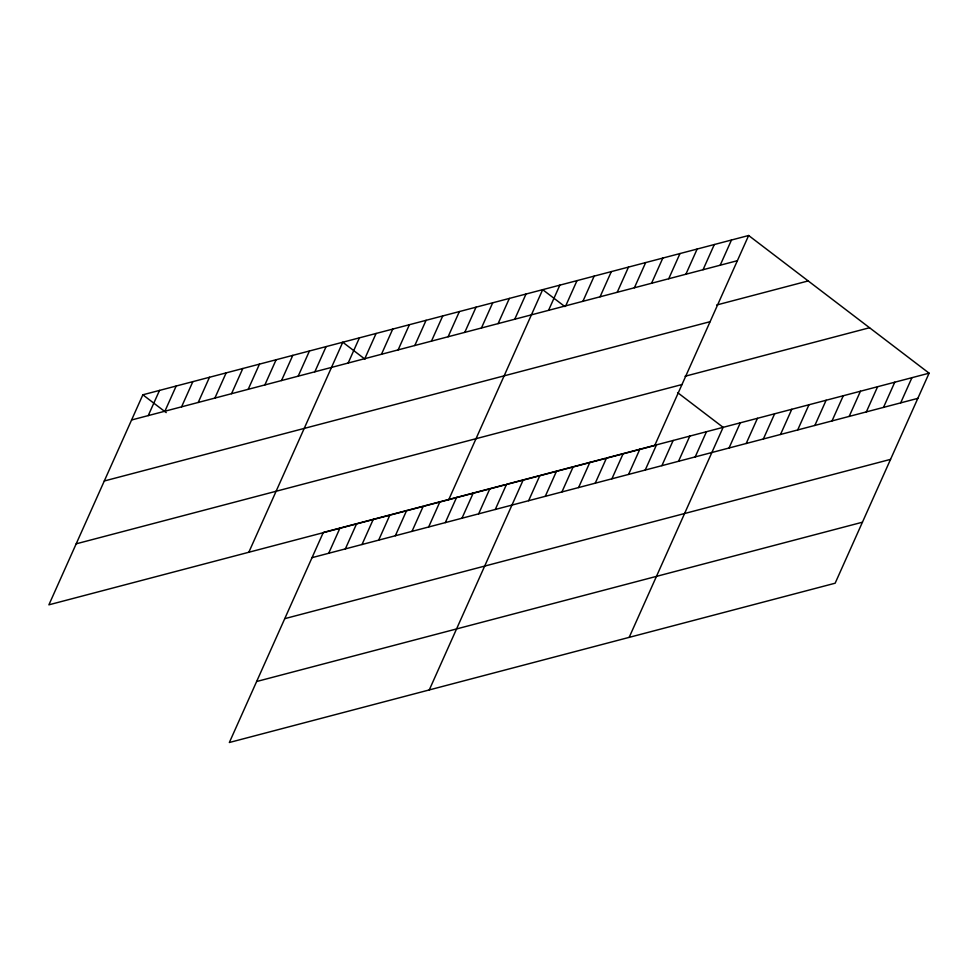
<?xml version="1.0" encoding="UTF-8"?>
<svg xmlns="http://www.w3.org/2000/svg" width="978" height="978" viewBox="0 0 978 978"><rect width="100%" height="100%" fill="white"/><g stroke="black" fill="none" stroke-linecap="round" stroke-linejoin="round"><path stroke-width="1.47" d="M748.647 235.502L142.849 394.794L48.9 604.82L654.698 445.54L748.647 235.502L929.1 373.18L835.151 583.206L229.353 742.498L323.302 532.46L389.941 514.941L378.669 540.137M148.24 415.601L159.512 390.405M164.903 411.225L176.174 386.029M181.566 406.836L192.837 381.652M198.216 402.459L209.488 377.264M214.879 398.083L226.15 372.887M231.541 393.694L242.813 368.51M248.204 389.317L259.476 364.122M264.855 384.941L276.126 359.745M281.517 380.552L292.789 355.369M298.18 376.175L309.451 350.98M314.843 371.799L326.102 346.603M248.815 552.264L342.765 342.227L364.953 359.146M348.156 363.034L359.427 337.838M364.818 358.657L376.09 333.461M381.469 354.281L392.74 329.085M398.132 349.892L409.403 324.696M414.794 345.515L426.066 320.319M328.694 553.279L339.965 528.083M431.457 341.139L442.728 315.943M345.356 548.902L356.628 523.707M448.107 336.75L459.379 311.554M362.007 544.514L373.278 519.318M464.77 332.373L476.041 307.178M481.433 327.997L492.704 302.801M395.332 535.761L406.603 510.565M498.095 323.608L509.355 298.412M411.995 531.372L423.266 506.188L391.334 514.575M514.746 319.231L526.017 294.036M428.645 526.995L439.917 501.8M448.731 499.697L542.68 289.659L564.868 306.579M445.308 522.619L456.579 497.423M548.572 310.332L559.844 285.148M461.971 518.23L473.242 493.046M565.736 305.821L577.008 280.625M478.633 513.853L489.892 488.658M582.9 301.31L594.172 276.114M495.284 509.477L506.555 484.281L538.487 475.883M600.064 296.799L611.336 271.603M429.269 689.942L523.218 479.905M617.228 292.288L628.499 267.092M528.609 500.712L539.88 475.516L571.812 467.117M634.392 287.776L645.663 262.581M545.272 496.335L556.531 471.139M651.556 283.253L662.827 258.07M561.922 491.946L573.194 466.763L605.125 458.364M668.72 278.742L679.991 253.546M578.585 487.57L589.856 462.374M685.884 274.231L697.155 249.035M595.247 483.193L606.519 457.997L929.1 373.18M703.048 269.72L714.319 244.524M611.898 478.817L623.169 453.621M720.211 265.209L731.483 240.013M628.561 474.428L639.832 449.232M645.223 470.051L656.495 444.856M661.886 465.675L673.145 440.479M678.536 461.286L689.808 436.09M695.199 456.909L706.471 431.714M629.172 637.375L723.133 427.337L677.595 392.594M729.026 448.01L740.297 422.826M746.19 443.499L757.461 418.303M763.353 438.988L774.625 413.792M780.517 434.476L791.789 409.281M797.681 429.965L808.953 404.77M814.845 425.454L826.117 400.259M832.009 420.931L843.28 395.735M849.173 416.42L860.444 391.224M866.337 411.909L877.608 386.713M883.501 407.398L894.772 382.202M900.665 402.887L911.936 377.691M131.59 419.978L737.375 260.698M716.654 305.002L808.195 280.93M104.304 480.98L710.089 321.689M685.04 376.261L869.552 327.74M76.186 543.829L681.984 384.537M424.648 505.822L505.174 484.648M312.031 557.656L917.829 398.364M284.745 618.658L890.542 459.367M256.639 681.507L862.437 522.215M142.849 394.794L166.211 412.606"/></g></svg>
